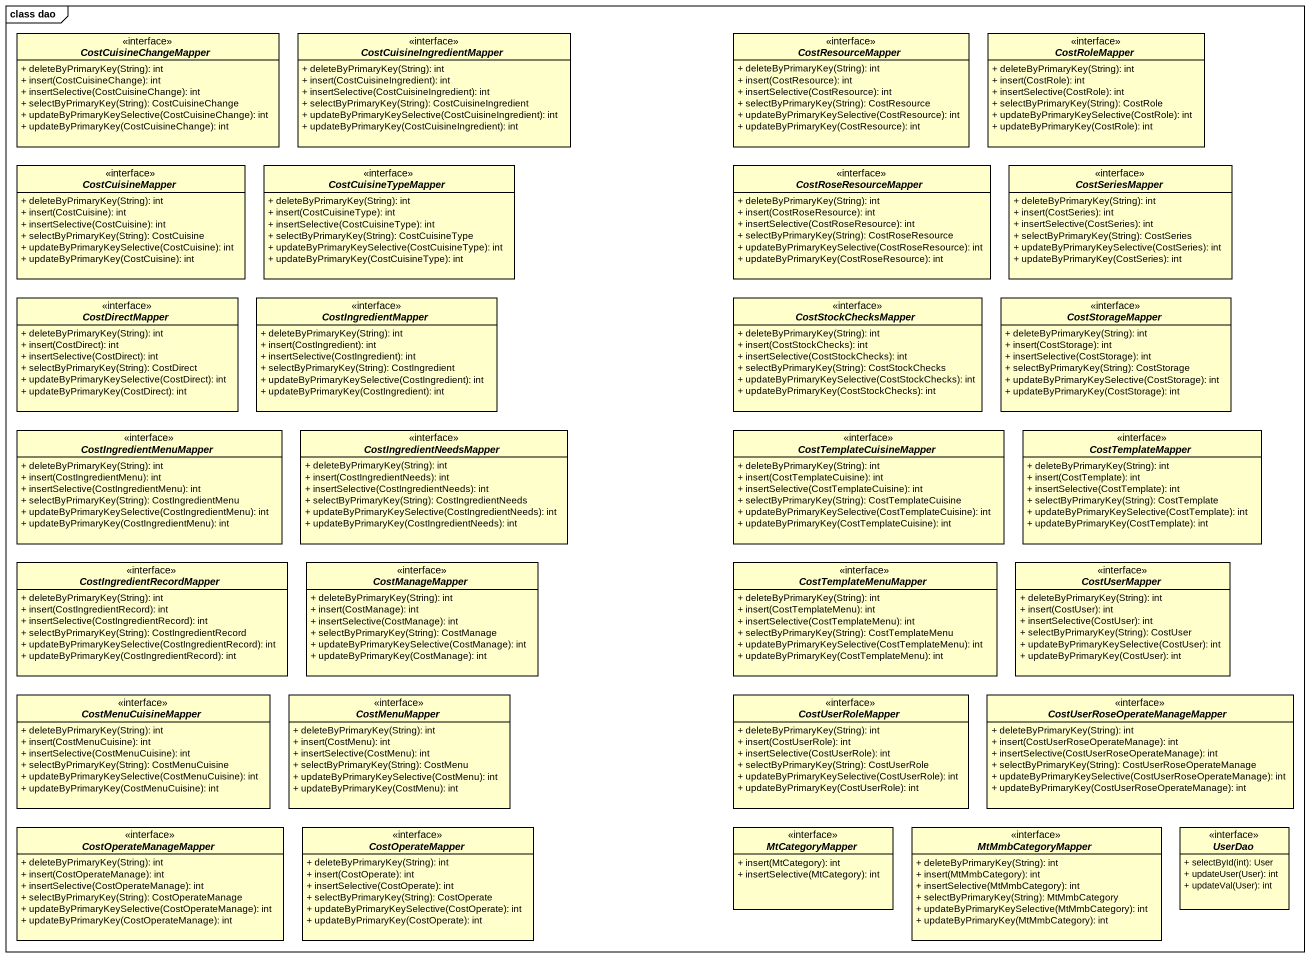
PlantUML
@startuml
mainframe class dao
hide circle
hide empty members
skinparam classAttributeIconSize 0
interface CostCuisineChangeMapper <<interface>> {
  + deleteByPrimaryKey(String): int
  + insert(CostCuisineChange): int
  + insertSelective(CostCuisineChange): int
  + selectByPrimaryKey(String): CostCuisineChange
  + updateByPrimaryKeySelective(CostCuisineChange): int
  + updateByPrimaryKey(CostCuisineChange): int
}
interface CostCuisineIngredientMapper <<interface>> {
  + deleteByPrimaryKey(String): int
  + insert(CostCuisineIngredient): int
  + insertSelective(CostCuisineIngredient): int
  + selectByPrimaryKey(String): CostCuisineIngredient
  + updateByPrimaryKeySelective(CostCuisineIngredient): int
  + updateByPrimaryKey(CostCuisineIngredient): int
}
interface CostResourceMapper <<interface>> {
  + deleteByPrimaryKey(String): int
  + insert(CostResource): int
  + insertSelective(CostResource): int
  + selectByPrimaryKey(String): CostResource
  + updateByPrimaryKeySelective(CostResource): int
  + updateByPrimaryKey(CostResource): int
}
interface CostRoleMapper <<interface>> {
  + deleteByPrimaryKey(String): int
  + insert(CostRole): int
  + insertSelective(CostRole): int
  + selectByPrimaryKey(String): CostRole
  + updateByPrimaryKeySelective(CostRole): int
  + updateByPrimaryKey(CostRole): int
}
interface CostCuisineMapper <<interface>> {
  + deleteByPrimaryKey(String): int
  + insert(CostCuisine): int
  + insertSelective(CostCuisine): int
  + selectByPrimaryKey(String): CostCuisine
  + updateByPrimaryKeySelective(CostCuisine): int
  + updateByPrimaryKey(CostCuisine): int
}
interface CostCuisineTypeMapper <<interface>> {
  + deleteByPrimaryKey(String): int
  + insert(CostCuisineType): int
  + insertSelective(CostCuisineType): int
  + selectByPrimaryKey(String): CostCuisineType
  + updateByPrimaryKeySelective(CostCuisineType): int
  + updateByPrimaryKey(CostCuisineType): int
}
interface CostRoseResourceMapper <<interface>> {
  + deleteByPrimaryKey(String): int
  + insert(CostRoseResource): int
  + insertSelective(CostRoseResource): int
  + selectByPrimaryKey(String): CostRoseResource
  + updateByPrimaryKeySelective(CostRoseResource): int
  + updateByPrimaryKey(CostRoseResource): int
}
interface CostSeriesMapper <<interface>> {
  + deleteByPrimaryKey(String): int
  + insert(CostSeries): int
  + insertSelective(CostSeries): int
  + selectByPrimaryKey(String): CostSeries
  + updateByPrimaryKeySelective(CostSeries): int
  + updateByPrimaryKey(CostSeries): int
}
interface CostDirectMapper <<interface>> {
  + deleteByPrimaryKey(String): int
  + insert(CostDirect): int
  + insertSelective(CostDirect): int
  + selectByPrimaryKey(String): CostDirect
  + updateByPrimaryKeySelective(CostDirect): int
  + updateByPrimaryKey(CostDirect): int
}
interface CostIngredientMapper <<interface>> {
  + deleteByPrimaryKey(String): int
  + insert(CostIngredient): int
  + insertSelective(CostIngredient): int
  + selectByPrimaryKey(String): CostIngredient
  + updateByPrimaryKeySelective(CostIngredient): int
  + updateByPrimaryKey(CostIngredient): int
}
interface CostStockChecksMapper <<interface>> {
  + deleteByPrimaryKey(String): int
  + insert(CostStockChecks): int
  + insertSelective(CostStockChecks): int
  + selectByPrimaryKey(String): CostStockChecks
  + updateByPrimaryKeySelective(CostStockChecks): int
  + updateByPrimaryKey(CostStockChecks): int
}
interface CostStorageMapper <<interface>> {
  + deleteByPrimaryKey(String): int
  + insert(CostStorage): int
  + insertSelective(CostStorage): int
  + selectByPrimaryKey(String): CostStorage
  + updateByPrimaryKeySelective(CostStorage): int
  + updateByPrimaryKey(CostStorage): int
}
interface CostIngredientMenuMapper <<interface>> {
  + deleteByPrimaryKey(String): int
  + insert(CostIngredientMenu): int
  + insertSelective(CostIngredientMenu): int
  + selectByPrimaryKey(String): CostIngredientMenu
  + updateByPrimaryKeySelective(CostIngredientMenu): int
  + updateByPrimaryKey(CostIngredientMenu): int
}
interface CostIngredientNeedsMapper <<interface>> {
  + deleteByPrimaryKey(String): int
  + insert(CostIngredientNeeds): int
  + insertSelective(CostIngredientNeeds): int
  + selectByPrimaryKey(String): CostIngredientNeeds
  + updateByPrimaryKeySelective(CostIngredientNeeds): int
  + updateByPrimaryKey(CostIngredientNeeds): int
}
interface CostTemplateCuisineMapper <<interface>> {
  + deleteByPrimaryKey(String): int
  + insert(CostTemplateCuisine): int
  + insertSelective(CostTemplateCuisine): int
  + selectByPrimaryKey(String): CostTemplateCuisine
  + updateByPrimaryKeySelective(CostTemplateCuisine): int
  + updateByPrimaryKey(CostTemplateCuisine): int
}
interface CostTemplateMapper <<interface>> {
  + deleteByPrimaryKey(String): int
  + insert(CostTemplate): int
  + insertSelective(CostTemplate): int
  + selectByPrimaryKey(String): CostTemplate
  + updateByPrimaryKeySelective(CostTemplate): int
  + updateByPrimaryKey(CostTemplate): int
}
interface CostIngredientRecordMapper <<interface>> {
  + deleteByPrimaryKey(String): int
  + insert(CostIngredientRecord): int
  + insertSelective(CostIngredientRecord): int
  + selectByPrimaryKey(String): CostIngredientRecord
  + updateByPrimaryKeySelective(CostIngredientRecord): int
  + updateByPrimaryKey(CostIngredientRecord): int
}
interface CostManageMapper <<interface>> {
  + deleteByPrimaryKey(String): int
  + insert(CostManage): int
  + insertSelective(CostManage): int
  + selectByPrimaryKey(String): CostManage
  + updateByPrimaryKeySelective(CostManage): int
  + updateByPrimaryKey(CostManage): int
}
interface CostTemplateMenuMapper {
  + deleteByPrimaryKey(String): int
  + insert(CostTemplateMenu): int
  + insertSelective(CostTemplateMenu): int
  + selectByPrimaryKey(String): CostTemplateMenu
  + updateByPrimaryKeySelective(CostTemplateMenu): int
  + updateByPrimaryKey(CostTemplateMenu): int
}
interface CostUserMapper <<interface>> {
  + deleteByPrimaryKey(String): int
  + insert(CostUser): int
  + insertSelective(CostUser): int
  + selectByPrimaryKey(String): CostUser
  + updateByPrimaryKeySelective(CostUser): int
  + updateByPrimaryKey(CostUser): int
}
interface CostMenuCuisineMapper <<interface>> {
  + deleteByPrimaryKey(String): int
  + insert(CostMenuCuisine): int
  + insertSelective(CostMenuCuisine): int
  + selectByPrimaryKey(String): CostMenuCuisine
  + updateByPrimaryKeySelective(CostMenuCuisine): int
  + updateByPrimaryKey(CostMenuCuisine): int
}
interface CostMenuMapper <<interface>> {
  + deleteByPrimaryKey(String): int
  + insert(CostMenu): int
  + insertSelective(CostMenu): int
  + selectByPrimaryKey(String): CostMenu
  + updateByPrimaryKeySelective(CostMenu): int
  + updateByPrimaryKey(CostMenu): int
}
interface CostUserRoleMapper {
  + deleteByPrimaryKey(String): int
  + insert(CostUserRole): int
  + insertSelective(CostUserRole): int
  + selectByPrimaryKey(String): CostUserRole
  + updateByPrimaryKeySelective(CostUserRole): int
  + updateByPrimaryKey(CostUserRole): int
}
interface "CostUserRoseOperateManageMapper" as CostUserRoseOperateManageMap {
  + deleteByPrimaryKey(String): int
  + insert(CostUserRoseOperateManage): int
  + insertSelective(CostUserRoseOperateManage): int
  + selectByPrimaryKey(String): CostUserRoseOperateManage
  + updateByPrimaryKeySelective(CostUserRoseOperateManage): int
  + updateByPrimaryKey(CostUserRoseOperateManage): int
}
interface CostOperateManageMapper <<interface>> {
  + deleteByPrimaryKey(String): int
  + insert(CostOperateManage): int
  + insertSelective(CostOperateManage): int
  + selectByPrimaryKey(String): CostOperateManage
  + updateByPrimaryKeySelective(CostOperateManage): int
  + updateByPrimaryKey(CostOperateManage): int
}
interface CostOperateMapper <<interface>> {
  + deleteByPrimaryKey(String): int
  + insert(CostOperate): int
  + insertSelective(CostOperate): int
  + selectByPrimaryKey(String): CostOperate
  + updateByPrimaryKeySelective(CostOperate): int
  + updateByPrimaryKey(CostOperate): int
}
interface MtCategoryMapper {
  + insert(MtCategory): int
  + insertSelective(MtCategory): int
}
interface MtMmbCategoryMapper {
  + deleteByPrimaryKey(String): int
  + insert(MtMmbCategory): int
  + insertSelective(MtMmbCategory): int
  + selectByPrimaryKey(String): MtMmbCategory
  + updateByPrimaryKeySelective(MtMmbCategory): int
  + updateByPrimaryKey(MtMmbCategory): int
}
interface UserDao <<interface>> {
  + selectById(int): User
  + updateUser(User): int
  + updateVal(User): int
}
@enduml
